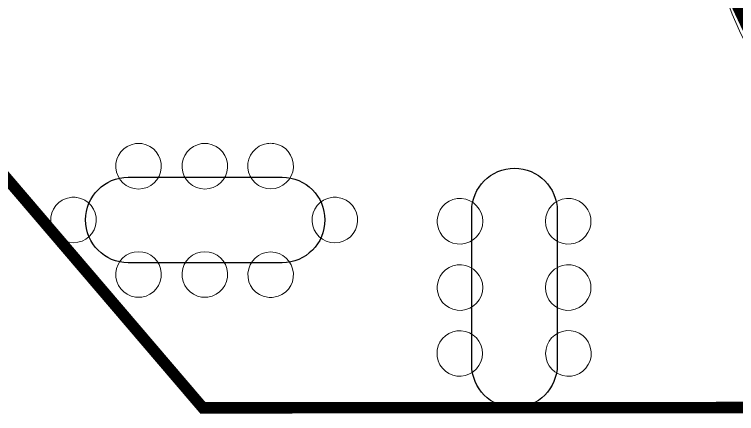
# Model space of a CAD drawing. Header units: millimetres. Extents: x 8265 to 78888, y 1905 to 34251.
# Drawn here: x 35149 to 35783, y 19695 to 20045 of the extents above; entities that cross this region are included whole.
import ezdxf

# ---------------------------------------------------------------- set-up
doc = ezdxf.new("R2010")
doc.units = ezdxf.units.MM
doc.linetypes.add('HIDDEN', pattern=[9.525, 6.35, -3.175])
doc.layers.add('468_ARREDO_BAR_001-AM_0', color=73, linetype='Continuous')
doc.layers.add('468_BAR_001-AM_0', color=73, linetype='Continuous', lineweight=0)
doc.layers.add('costruzioni', color=10, linetype='Continuous', lineweight=0)

# ---------------------------------------------------------------- blocks, each defined once
blk = doc.blocks.new('tavolo ovale 8 sedie')
at = {"linetype": 'Continuous', "lineweight": 5}
for points in [[(1271.48, -19128.73, 0.031147), (1265.98, -19128.73, 14.330082), (1271.53, -19128.73)], [(1329.25, -19128.92, 0.031147), (1323.75, -19128.92, 14.330082), (1329.31, -19128.92)], [(1381.97, -19128.92, -0.031147), (1387.47, -19128.92, -14.330082), (1381.91, -19128.92)], [(1209.73, -19216.39, 0.031147), (1215.23, -19216.38, 14.330082), (1209.67, -19216.38)], [(1439.01, -19216.39, 0.031147), (1444.51, -19216.38, 14.330082), (1438.96, -19216.38)], [(1266.17, -19263.75, 0.031147), (1271.67, -19263.71, 14.330082), (1266.11, -19263.74)], [(1329.25, -19263.54, -0.031147), (1323.75, -19263.54, -14.330082), (1329.31, -19263.54)], [(1381.97, -19263.54, 0.031147), (1387.47, -19263.54, 14.330082), (1381.91, -19263.54)]]:
    blk.add_lwpolyline(points, format="xyb", close=True, dxfattribs=at)
blk.add_lwpolyline([(1393.7, -19234.08), (1258.7, -19234.08, -1), (1258.7, -19159.08), (1393.7, -19159.08, -1)], format="xyb", close=True)
blk = doc.blocks.new('tavolo 6')
blk.add_lwpolyline([(-19490.69, 1559.07), (-19490.69, 1424.07, -1), (-19565.69, 1424.07), (-19565.69, 1559.07, -1)], format="xyb", close=True)
at = {"linetype": 'Continuous', "lineweight": 5}
for points in [[(-19595.85, 1547.34, -0.031147), (-19595.85, 1552.84, -14.330082), (-19595.85, 1547.28)], [(-19461.23, 1547.34, 0.031147), (-19461.23, 1552.84, 14.330082), (-19461.23, 1547.28)], [(-19595.85, 1494.62, 0.031147), (-19595.85, 1489.12, 14.330082), (-19595.85, 1494.68)], [(-19461.23, 1494.62, -0.031147), (-19461.23, 1489.12, -14.330082), (-19461.23, 1494.68)], [(-19596.04, 1436.85, 0.031147), (-19596.04, 1431.35, 14.330082), (-19596.04, 1436.9)], [(-19461.02, 1431.54, 0.031147), (-19461.06, 1437.04, 14.330082), (-19461.03, 1431.48)]]:
    blk.add_lwpolyline(points, format="xyb", close=True, dxfattribs=at)

msp = doc.modelspace()

# ---------------------------------------------------------------- linework, layer by layer
at = {"layer": '468_BAR_001-AM_0'}
for centre, radius, start, end in [((36101.07, 20177.19, 3.13), 347.89, 194.18231, 0), ((36101.07, 20177.19, 3.13), 343.89, 193.66392, 0), ((36101.07, 20177.19, 3.11), 334.89, 192.45673, 227.94229)]:
    msp.add_arc(centre, radius, start, end, dxfattribs=at)
at = {"layer": 'costruzioni', "linetype": 'HIDDEN', "const_width": 10}
msp.add_lwpolyline([(36675.16, 20076.04), (38832.97, 20076.04), (38832.97, 19702.44), (35314.34, 19700.21), (35005.08, 20062), (34753.93, 20062), (34753.93, 20094.43), (35766.91, 20095.95, 0.3243), (36101.07, 19842.3, 0.451169), (36435.7, 20228.56), (36435.5, 20297.95), (36675.19, 20300.21)], format="xyb", close=True, dxfattribs=at)

# ---------------------------------------------------------------- block references
at = {"layer": '468_ARREDO_BAR_001-AM_0', "rotation": 180}
msp.add_blockref('tavolo ovale 8 sedie', (36642.62, 668.48), dxfattribs=at)
at = {"layer": '468_ARREDO_BAR_001-AM_0'}
msp.add_blockref('tavolo 6', (55116.03, 18313.83), dxfattribs=at)

doc.saveas('drawing.dxf')
